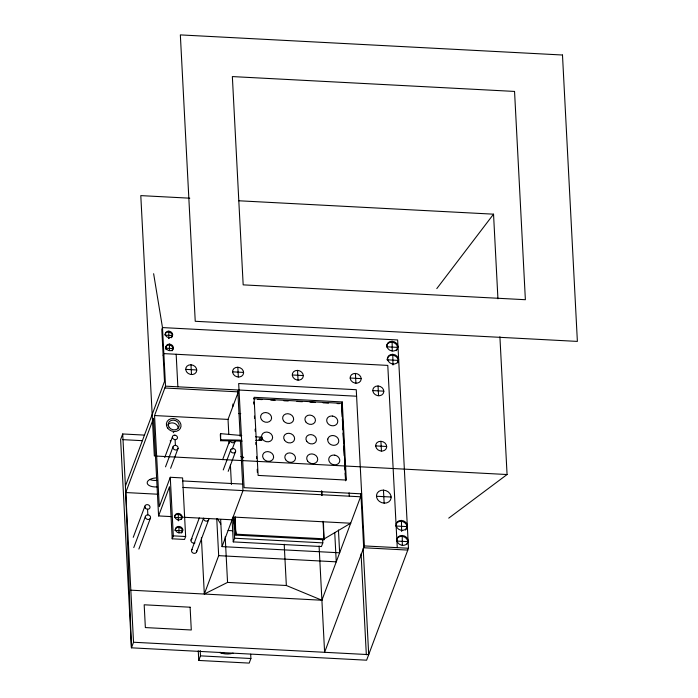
<?xml version="1.0" encoding="UTF-8"?>
<svg xmlns="http://www.w3.org/2000/svg" width="698" height="698" viewBox="0 0 698 698"><rect width="100%" height="100%" fill="white"/><g stroke="black" fill="none" stroke-linecap="round" stroke-linejoin="round"><path stroke-width="1.05" d="M172.816 535.593L172.214 538.804L184.542 539.449L185.642 536.518L182.588 477.938L170.268 477.284L159.284 506.669L154.546 415.546L165.531 386.16L162.486 327.58L153.63 273.703M144.486 435.107L122.708 433.964L120.623 439.539L131.451 647.823L366.616 660.195L408.47 548.244L397.642 339.961L162.486 327.58L161.796 329.421L164.501 381.492L125.422 486.035M165.313 334.22L164.972 335.145L172.319 335.529L172.659 334.612M168.82 331.166A3.743 3.185 20.5 0 0 165.888 335.878A3.743 3.185 20.5 0 0 172.249 336.209A3.743 3.185 20.5 0 0 168.82 331.166L168.811 338.591L169.152 337.675M166.002 347.246L165.662 348.162L172.982 348.546L173.322 347.63M163.149 355.457L163.838 353.616L387.783 365.403L397.258 547.651M169.492 344.193L169.431 350.518M122.708 433.964L133.536 642.247L131.451 647.823L125.753 492.544L153.516 418.303L158.586 515.935L171.56 516.616M133.239 537.338L144.887 506.198M164.702 457.6L172.519 436.712M133.772 547.59L145.42 516.45M165.522 466.84L172.964 446.947M138.867 549.047L150.506 517.916M170.617 468.297L178.051 448.404M158.586 515.935L169.509 486.733L172.214 538.804L173.313 535.863L170.268 477.284M178.287 513.405A3.743 3.185 20.5 0 0 175.364 518.125A3.743 3.185 20.5 0 0 181.724 518.457A3.743 3.185 20.5 0 0 178.287 513.405L178.287 520.839M182.815 529.878L182.466 530.794L175.119 530.41L175.46 529.485A3.743 3.185 20.5 0 1 180.538 526.816A3.743 3.185 20.5 0 1 181.628 532.295A3.743 3.185 20.5 0 1 175.634 530.34L175.46 529.485M182.134 516.86L181.794 517.776L174.439 517.393M178.967 526.423L178.906 532.766M241.778 435.526L220.655 433.65L220.306 434.575L220.629 440.717L242.171 441.075M228.822 434.601L228.028 419.411L239.021 390.034M220.629 440.717L220.655 433.65M191.034 540.077L199.305 517.933M222.636 459.668L229.703 440.761M191.566 550.329L203.607 518.125A2.652 2.26 20.5 0 0 206.268 521.153A2.652 2.26 20.5 0 0 208.632 518.387M223.255 469.937L230.698 450.044M232.19 449.189L235.165 441.223M196.653 551.786L208.693 519.582M228.176 471.351L235.61 451.449M319.082 545.984L324.605 652.298L364.382 545.923L356.259 389.711L238.681 383.525L244.091 487.666L361.677 493.852L321.9 600.228L286.346 585.5L227.557 582.411L204.322 594.042L218.675 555.652L216.755 518.771M338.451 530.018L339.638 552.799L222.051 546.613L242.991 490.598L240.4 440.7M322.651 539.615L322.816 542.87L321.446 546.543L233.254 541.901L234.633 538.228L233.612 518.701M323.427 521.467L323.985 539.746L235.802 535.104L235.243 516.825M250.678 654.201L250.905 658.511L249.186 663.1L198.764 660.448L200.483 655.858L200.204 650.466M341.549 403.793L342.238 401.952L254.055 397.31L258.112 475.417L346.295 480.058L342.238 401.952M397.982 346.47L397.546 347.377L386.526 346.801L386.771 345.876M392.128 341.287A5.61 4.781 20.5 0 0 387.73 348.363A5.61 4.781 20.5 0 0 397.275 348.86A5.61 4.781 20.5 0 0 392.128 341.287L392.241 350.998M398.663 359.487L398.226 360.395L387.198 359.819L387.547 358.903M392.8 354.305A5.61 4.781 20.5 0 0 388.411 361.381A5.61 4.781 20.5 0 0 397.956 361.878A5.61 4.781 20.5 0 0 392.8 354.305L392.965 364.993L393.306 364.068M401.437 520.411A5.706 4.86 20.5 0 0 396.97 527.609A5.706 4.86 20.5 0 0 406.681 528.116A5.706 4.86 20.5 0 0 401.437 520.411L401.612 531.265L401.952 530.349M402.214 535.462A5.706 4.86 20.5 0 0 397.747 542.651A5.706 4.86 20.5 0 0 407.458 543.166A5.706 4.86 20.5 0 0 402.214 535.462L402.336 545.312M407.3 525.673L406.96 526.597L395.74 526.004M408.086 540.723L407.737 541.639L396.525 541.046M258.993 439.155L259.01 439.129A1.867 1.597 20.5 0 0 261.75 440.255L262.518 438.475A1.867 1.597 20.5 0 0 260.677 437.175L260.485 437.184M261.741 440.29L255.704 440.368M436.791 288.606L493.538 214.173L238.777 200.771M448.727 518.143L507.071 474.527L499.908 336.759M173.226 432.603L173.741 432.603M170.138 440.866L170.652 440.866M220.969 439.801L241.595 440.141M189.786 198.188L140.795 195.614L154.328 455.96L507.071 474.527M185.729 369.373L196.749 369.957M232.574 371.842L243.602 372.418M292.288 374.983L303.307 375.559M350.16 378.028L361.18 378.613M372.793 390.583L383.821 391.159M165.531 386.16L356.599 396.22M164.841 388.001L238.332 391.866M253.54 398.689L341.723 403.331L345.728 480.346M257.719 399.378L262.073 399.605M270.789 400.067L275.143 400.294M283.85 400.757L288.204 400.984M296.912 401.437L302.356 401.725M309.982 402.127L315.426 402.414M323.043 402.816L328.488 403.104M337.195 403.557L339.376 403.671M238.576 413.478L240.758 413.591M154.546 415.546L228.028 419.411M375.672 445.9L386.692 446.484M122.804 439.653L142.401 440.682M240.793 456.536L242.965 456.658M241.534 457.513L243.715 457.626M182.571 480.931L242.66 484.089M376.458 496.252L391.15 497.02M182.902 487.44L360.578 496.784M125.753 492.544L158.176 494.245M183.443 517.244L232.076 519.801M228.115 530.506L232.469 530.742M234.633 538.228L322.816 542.87M173.313 535.863L185.642 536.518M364.382 545.923L408.47 548.244M407.789 550.076L363.693 547.755L360.875 493.521M218.675 555.652L336.253 561.838L334.735 532.548M130.831 590.176L321.9 600.228M133.536 642.247L368.701 654.619L363.178 548.305M200.483 655.858L250.905 658.511M255.52 436.747L260.668 437.201M217.357 518.658L220.812 524.05M493.538 214.173L497.936 298.788M378.054 385.985A5.61 4.781 20.5 0 1 383.211 393.559A5.61 4.781 20.5 0 1 373.657 393.061A5.61 4.781 20.5 0 1 378.054 385.985L378.56 395.749M380.925 441.311A5.61 4.781 20.5 0 1 386.081 448.884A5.61 4.781 20.5 0 1 376.536 448.386A5.61 4.781 20.5 0 1 380.925 441.311L381.44 451.074M383.464 490.127A7.486 6.378 20.5 0 1 390.339 500.23A7.486 6.378 20.5 0 1 377.609 499.559A7.486 6.378 20.5 0 1 383.464 490.127L384.144 503.145M355.413 373.439A5.61 4.781 20.5 0 1 360.569 381.012A5.61 4.781 20.5 0 1 351.024 380.506A5.61 4.781 20.5 0 1 355.413 373.439L355.919 383.202M361.084 553.889L366.337 654.776M349.105 492.858L349.279 496.112M341.662 405.957L342.229 416.811M342.343 418.975L342.91 429.828M343.076 433.083L343.582 442.846M343.748 446.101L344.262 455.864M344.489 460.2L344.995 469.963M345.161 473.218L345.554 480.809M321.848 491.095L322.075 495.432M321.446 490.93L321.673 495.266M323.026 521.301L323.985 539.746M297.54 370.394A5.61 4.781 20.5 0 1 302.696 377.967A5.61 4.781 20.5 0 1 293.151 377.461A5.61 4.781 20.5 0 1 297.54 370.394L298.046 380.157M284.199 544.274L286.346 585.5M253.706 401.952L253.819 404.125M254.447 416.087L254.561 418.259M255.119 429.13L255.232 431.312M255.817 442.515L255.93 444.661M256.541 456.44L256.655 458.586M257.213 469.292L257.379 472.511M237.835 367.253A5.61 4.781 20.5 0 1 242.991 374.826A5.61 4.781 20.5 0 1 233.437 374.32A5.61 4.781 20.5 0 1 237.835 367.253L238.341 377.016M237.809 390.801L240.173 436.363M232.862 404.02L232.975 406.192M234.894 517.75L235.235 524.259M235.348 526.423L235.802 535.104M229.162 441.11L229.276 443.282M230.401 464.973L231.413 484.499M232.076 519.12L233.254 541.901M225.184 536.849L227.557 582.411M220.647 519.486L222.051 546.613M201.39 537.635L204.322 594.042M190.982 364.784A5.61 4.781 20.5 0 1 196.138 372.357A5.61 4.781 20.5 0 1 186.593 371.86A5.61 4.781 20.5 0 1 190.982 364.784L191.496 374.547M198.258 650.745L198.764 660.448M176.166 354.27L177.859 386.814M175.093 439.644L175.39 445.368A2.652 2.26 20.5 0 1 177.824 448.945A2.652 2.26 20.5 0 1 173.313 448.709A2.652 2.26 20.5 0 1 175.39 445.368M147.548 509.235L147.845 514.88A2.652 2.26 20.5 0 1 150.279 518.457A2.652 2.26 20.5 0 1 145.769 518.221A2.652 2.26 20.5 0 1 147.845 514.88M196.592 550.591A2.652 2.26 20.5 0 1 193.547 553.252A2.652 2.26 20.5 0 1 192.186 549.326M194.978 542.87A2.652 2.26 20.5 0 1 191.383 541.84A2.652 2.26 20.5 0 1 192.168 538.734M235.226 440.639A2.652 2.26 20.5 0 1 230.139 440.962M157.059 486.907A9.205 4.52 -3 0 1 147.191 483.129A9.205 4.52 -3 0 1 155.645 477.938M167.773 425.073A5.61 4.781 20.5 0 1 173.854 423.128A5.61 4.781 20.5 0 1 178.182 428.057M156.727 480.399A9.205 4.52 -3 0 1 150.035 479.587M174.526 516.555A3.743 3.185 20.5 0 1 179.369 514.653A3.743 3.185 20.5 0 1 181.384 519.373M175.119 530.41A3.743 3.185 20.5 0 1 180.04 527.671A3.743 3.185 20.5 0 1 181.515 533.036M387.198 359.819A5.61 4.781 20.5 0 1 393.89 355.465A5.61 4.781 20.5 0 1 397.616 362.803M386.526 346.801A5.61 4.781 20.5 0 1 393.908 342.692A5.61 4.781 20.5 0 1 396.115 350.745M396.368 523.561A5.706 4.86 20.5 0 1 404.561 522.54A5.706 4.86 20.5 0 1 405.494 530.018M397.145 538.603A5.706 4.86 20.5 0 1 404.709 537.19A5.706 4.86 20.5 0 1 407.117 544.082M165.051 334.307A3.743 3.185 20.5 0 1 170.329 332.614A3.743 3.185 20.5 0 1 171.359 337.771M171.961 350.858A3.743 3.185 20.5 0 0 172.999 348.642L172.86 347.796A3.743 3.185 20.5 0 0 169.265 345.109L168.314 345.144A3.743 3.185 20.5 0 0 165.749 347.229M166.168 349.724A3.743 3.185 20.5 0 1 165.784 348.913M233.141 653.154A18.855 16.063 20.5 0 1 219.879 652.656M224.477 653.389A17.668 15.051 20.5 0 1 220.01 652.29M327.824 439.033L327.746 440.298A5.61 4.781 20.5 0 0 332.239 445.115L333.679 445.315A5.61 4.781 20.5 0 0 338.67 441.817L338.748 440.56A5.61 4.781 20.5 0 0 334.246 435.735L332.815 435.535A5.61 4.781 20.5 0 0 327.824 439.033M350.684 523.23L324.326 538.83L236.142 534.188L233.106 517.044L350.684 523.23M169.605 344.184L168.654 344.219A3.743 3.185 20.5 0 0 165.984 347.142L166.124 347.997A3.743 3.185 20.5 0 0 169.719 350.684L170.67 350.649A3.743 3.185 20.5 0 0 173.34 347.726L173.2 346.88A3.743 3.185 20.5 0 0 169.605 344.184M332.606 416.078L331.166 416.025A5.61 4.781 20.5 0 0 326.725 420.056L326.821 421.339A5.61 4.781 20.5 0 0 331.864 425.719L333.295 425.771A5.61 4.781 20.5 0 0 337.736 421.74L337.649 420.466A5.61 4.781 20.5 0 0 332.606 416.078M562.483 55.011L180.346 34.9L195.239 321.289L577.377 341.401L562.483 55.011M514.548 91.429L232.355 76.579L243.174 284.863L525.376 299.712L514.548 91.429M261.584 438.231L259.752 438.135L259.839 439.766L261.671 439.862L261.584 438.231M334.735 455.148L333.295 455.079A5.61 4.781 20.5 0 0 328.767 459.022L328.828 460.296A5.61 4.781 20.5 0 0 333.784 464.755L335.223 464.833A5.61 4.781 20.5 0 0 339.76 460.881L339.69 459.607A5.61 4.781 20.5 0 0 334.735 455.148M190.109 607.208L144.181 604.791L145.358 627.572L191.287 629.989L190.109 607.208M233.036 448.517L233.036 448.482A2.565 2.181 20.5 0 0 231.029 451.746A2.565 2.181 20.5 0 0 235.392 451.972A2.565 2.181 20.5 0 0 233.036 448.517M174.858 435.194L174.858 435.116A2.565 2.181 20.5 0 0 172.851 438.414A2.565 2.181 20.5 0 0 177.213 438.649A2.565 2.181 20.5 0 0 174.858 435.194M261.445 419.611A5.61 4.781 20.5 0 0 270.99 420.109A5.61 4.781 20.5 0 0 265.842 412.535A5.61 4.781 20.5 0 0 261.445 419.611M283.493 420.772A5.61 4.781 20.5 0 0 293.038 421.269A5.61 4.781 20.5 0 0 287.881 413.696A5.61 4.781 20.5 0 0 283.493 420.772M305.741 421.836A5.366 4.572 20.5 0 0 314.868 422.316A5.366 4.572 20.5 0 0 309.938 415.074A5.366 4.572 20.5 0 0 305.741 421.836M284.548 440.272A5.558 4.738 20.5 0 0 294.006 440.77A5.558 4.738 20.5 0 0 288.902 433.266A5.558 4.738 20.5 0 0 284.548 440.272M262.457 439.138A5.61 4.781 20.5 0 0 272.011 439.635A5.61 4.781 20.5 0 0 266.854 432.062A5.61 4.781 20.5 0 0 262.457 439.138M306.762 441.363A5.366 4.572 20.5 0 0 315.88 441.843A5.366 4.572 20.5 0 0 310.959 434.601A5.366 4.572 20.5 0 0 306.762 441.363M263.478 458.665A5.61 4.781 20.5 0 0 273.023 459.162A5.61 4.781 20.5 0 0 267.866 451.589A5.61 4.781 20.5 0 0 263.478 458.665M285.656 459.755A5.444 4.642 20.5 0 0 294.922 460.244A5.444 4.642 20.5 0 0 289.923 452.897A5.444 4.642 20.5 0 0 285.656 459.755M307.565 460.985A5.61 4.781 20.5 0 0 317.119 461.483A5.61 4.781 20.5 0 0 311.962 453.909A5.61 4.781 20.5 0 0 307.565 460.985M167.503 427.926A7.486 6.378 20.5 0 0 180.232 428.598A7.486 6.378 20.5 0 0 173.366 418.503A7.486 6.378 20.5 0 0 167.503 427.926M145.236 507.961A2.652 2.26 20.5 0 0 149.747 508.196A2.652 2.26 20.5 0 0 147.313 504.619A2.652 2.26 20.5 0 0 145.236 507.961M169.056 427.202A5.61 4.781 20.5 0 0 178.601 427.7A5.61 4.781 20.5 0 0 173.444 420.126A5.61 4.781 20.5 0 0 169.056 427.202"/></g></svg>
